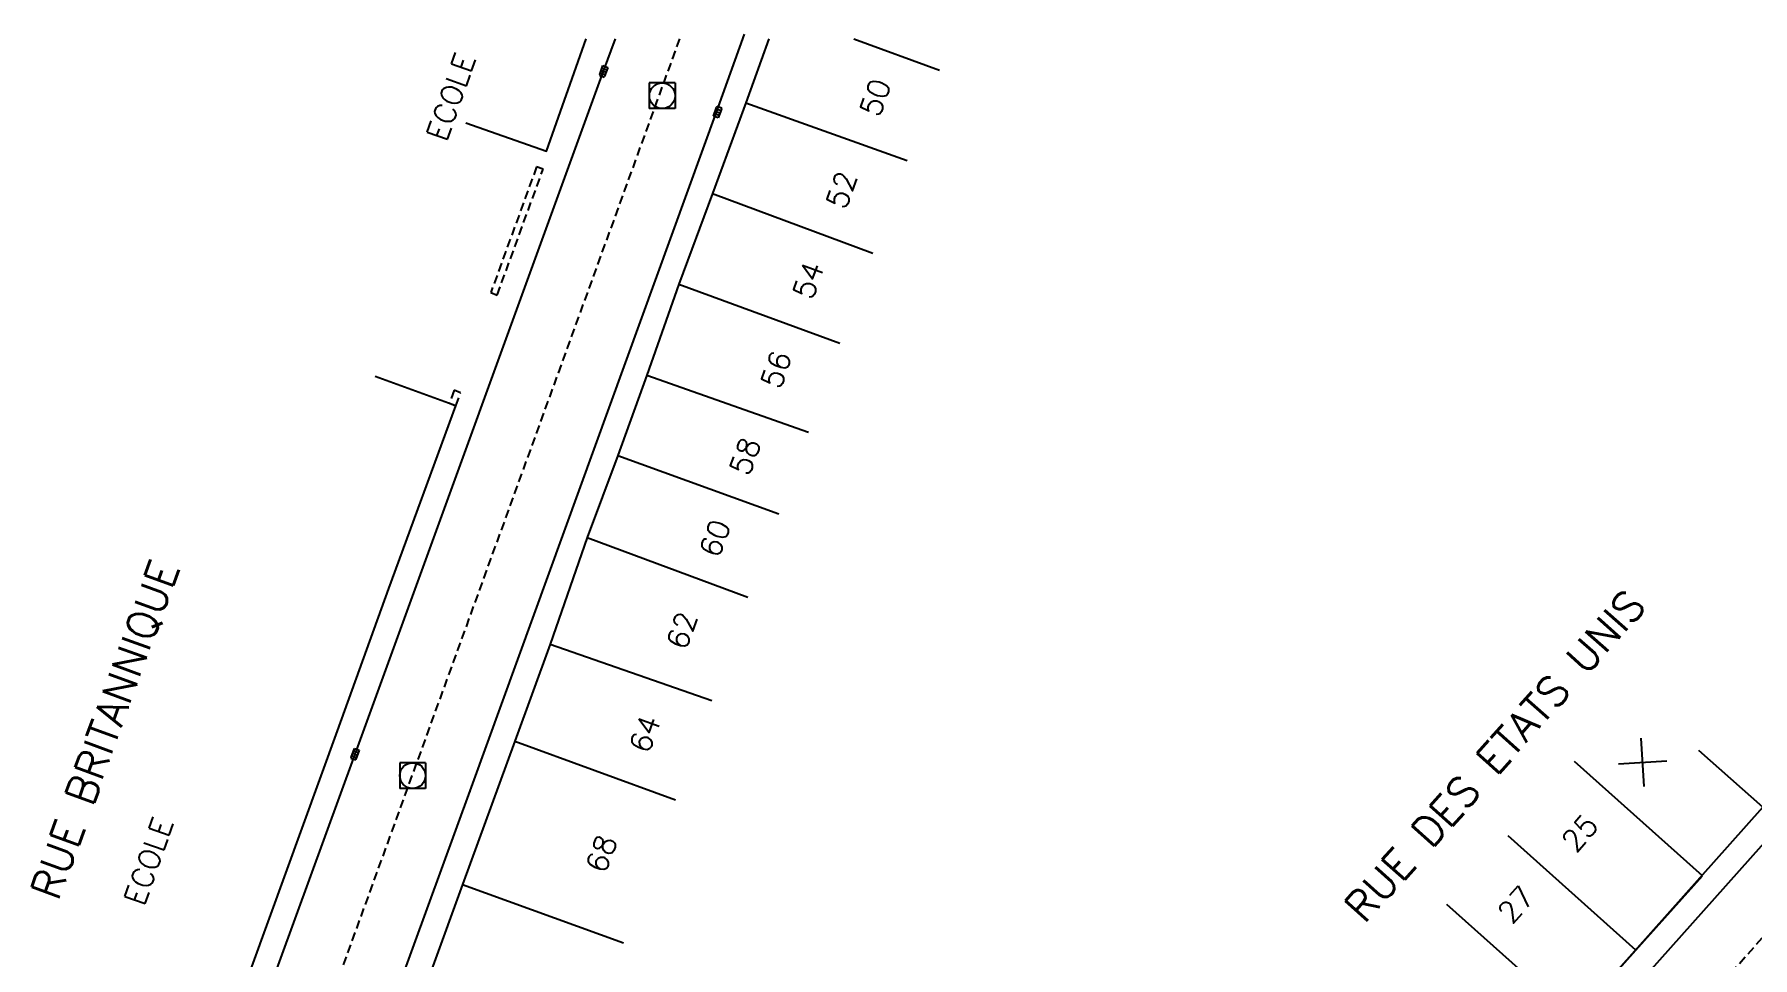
# Model space of a CAD drawing. Header units: millimetres. Extents: x 133000 to 134000, y 143000 to 144000.
# Drawn here: x 133341.5 to 133441.8, y 143946.4 to 144000.3 of the extents above; entities that cross this region are included whole.
import ezdxf
from ezdxf.enums import TextEntityAlignment as Align

# ---------------------------------------------------------------- set-up
doc = ezdxf.new("R2010")
doc.units = ezdxf.units.MM
doc.linetypes.add('DASHED', pattern=[0.75, 0.5, -0.25])
doc.layers.get('0').update_dxf_attribs({"linetype": 'CONTINUOUS'})
for name, color, linetype in [('W0001', 6, 'DASHED'), ('W0008', 7, 'CONTINUOUS'), ('W0100', 7, 'CONTINUOUS'), ('W0112', 1, 'DASHED'), ('W0400', 7, 'CONTINUOUS'), ('W0420', 7, 'CONTINUOUS'), ('W0984', 7, 'CONTINUOUS'), ('W0989', 7, 'CONTINUOUS'), ('W0991', 7, 'CONTINUOUS'), ('W1102', 7, 'CONTINUOUS')]:
    doc.layers.add(name, color=color, linetype=linetype)
doc.styles.get("Standard").update_dxf_attribs({"font": 'romans.shx', "width": 0.85})

# ---------------------------------------------------------------- blocks, each defined once
blk = doc.blocks.new('T420')
for p, q in [((0.75, 0.75), (-0.75, 0.75)), ((-0.75, 0.75), (-0.75, -0.75)), ((0.75, 0.75), (0.75, -0.75)), ((0.75, -0.75), (-0.75, -0.75))]:
    blk.add_line(p, q)
blk.add_ellipse((0, 0), major_axis=(-0.53, 0.53), ratio=1, start_param=3.926991, end_param=10.210176)
blk = doc.blocks.new('T400')
for p, q in [((-0.15, 0.3), (0.15, 0.3)), ((-0.15, -0.25), (-0.15, 0.3)), ((-0.15, 0.15), (0.15, 0.15)), ((-0.15, 0), (0.15, 0)), ((0.15, 0.3), (0.15, -0.25)), ((-0.15, -0.15), (0.15, -0.15)), ((-0.15, -0.25), (-0.15, -0.3)), ((-0.15, -0.3), (0.15, -0.3)), ((0.15, -0.3), (0.15, -0.25))]:
    blk.add_line(p, q)
blk = doc.blocks.new('t991o')
at = {"color": 0, "linetype": 'Continuous'}
for p, q in [((-1, 1), (1, -1)), ((-1, -1), (1, 1))]:
    blk.add_line(p, q, dxfattribs=at)

msp = doc.modelspace()

# ---------------------------------------------------------------- linework, layer by layer
at = {"layer": 'W0001'}
for points in [[(133379.17, 144000), (133349.19, 143917.47)], [(133389.32, 143888), (133432.56, 143936.53), (133446.22, 143951.83), (133461.69, 143969.3), (133489.04, 144000)]]:
    msp.add_lwpolyline(points, dxfattribs=at)
at = {"layer": 'W0008'}
msp.add_line((133366.99, 143956.05), (133366.99, 143956.05), dxfattribs=at)
for points in [[(133346.14, 143919.6), (133360.23, 143958.25), (133374.74, 143998.11), (133375.43, 144000)], [(133352.35, 143915.97), (133356.08, 143926.27), (133367.02, 143956.32), (133381.42, 143995.99), (133382.97, 144000.27)], [(133467.01, 143980.56), (133417.62, 143925.2), (133413.91, 143920.97)]]:
    msp.add_lwpolyline(points, dxfattribs=at)
at = {"layer": 'W0100'}
for points in [[(133384.38, 144000), (133383.05, 143996.27), (133381.09, 143990.98), (133379.14, 143985.69), (133377.27, 143980.38), (133375.57, 143975.68), (133373.79, 143970.9), (133371.62, 143964.67), (133369.55, 143959.02), (133366.51, 143950.64), (133363.11, 143941.33), (133361.4, 143936.43), (133366.12, 143934.78)], [(133366.69, 143995.1), (133371.4, 143993.44), (133373.72, 144000)], [(133338.51, 143917.52), (133343.2, 143915.8), (133351.92, 143939.48), (133351.93, 143939.47), (133353.24, 143942.97), (133353.18, 143943), (133359.2, 143959.61), (133362.21, 143967.93), (133366.11, 143978.58), (133361.41, 143980.3)], [(133419.2, 143929.1), (133442.41, 143955.15), (133438.68, 143958.47)], [(133415.48, 143932.4), (133419.22, 143929.08), (133427.1, 143937.95), (133431.44, 143942.82), (133435.01, 143946.81), (133438.89, 143951.15)]]:
    msp.add_lwpolyline(points, dxfattribs=at)
at = {"layer": 'W0112'}
for p, q in [((133371.21, 143992.4), (133370.83, 143992.54)), ((133368.53, 143985.05), (133371.21, 143992.4)), ((133366.39, 143979.35), (133366.02, 143979.49)), ((133366.11, 143978.59), (133366.39, 143979.35))]:
    msp.add_line(p, q, dxfattribs=at)
for points in [[(133370.83, 143992.54), (133368.15, 143985.19), (133368.53, 143985.05)], [(133366.02, 143979.49), (133365.74, 143978.73), (133366.11, 143978.59)]]:
    msp.add_lwpolyline(points, dxfattribs=at)
at = {"layer": 'W1102'}
for p, q in [((133389.34, 144000), (133394.35, 143998.18)), ((133383.05, 143996.27), (133392.47, 143992.91)), ((133381.09, 143990.98), (133390.46, 143987.5)), ((133379.14, 143985.69), (133388.53, 143982.24)), ((133377.27, 143980.38), (133386.7, 143977.05)), ((133375.57, 143975.68), (133384.97, 143972.27)), ((133373.79, 143970.9), (133383.16, 143967.42)), ((133371.62, 143964.67), (133381.06, 143961.38)), ((133369.55, 143959.02), (133378.94, 143955.58)), ((133438.89, 143951.15), (133431.43, 143957.82)), ((133435.01, 143946.81), (133427.55, 143953.48)), ((133366.51, 143950.64), (133375.9, 143947.23)), ((133431.44, 143942.82), (133423.97, 143949.47))]:
    msp.add_line(p, q, dxfattribs=at)

# ---------------------------------------------------------------- block references
at = {"layer": 'W0400'}
for p, rotation in [((133374.74, 143998.11), 339.9963098560624), ((133381.39, 143995.72), 160.0429021987727), ((133360.23, 143958.25), 339.9918421833563)]:
    msp.add_blockref('T400', p, dxfattribs=dict(at, rotation=rotation))
at = {"layer": 'W0420'}
for p in [(133378.16, 143996.68), (133363.59, 143957)]:
    msp.add_blockref('T420', p, dxfattribs=at)
at = {"layer": 'W0991', "rotation": 48.60899130257475}
msp.add_blockref('t991o', (133435.4, 143957.78), dxfattribs=at)

# ---------------------------------------------------------------- texts
at = {"layer": 'W0984'}
for p in [(133365.84, 143996.62), (133348.19, 143952.01)]:
    msp.add_text('ECOLE', height=1.25, rotation=70.5714, dxfattribs=at).set_placement(p, align=Align.MIDDLE)
at = {"layer": 'W0989'}
for s, rotation, p in [('RUE BRITANNIQUE', 70.0225, (133345.7, 143959.66)), ('RUE DES ETATS UNIS', 48.2672, (133426.77, 143958.15))]:
    msp.add_text(s, height=1.75, rotation=rotation, dxfattribs=at).set_placement(p, align=Align.MIDDLE)
at = {"layer": 'W0991'}
for s, height, rotation, p in [('50', 1.25, 70.3815, (133390.6, 143996.58)), ('52', 1.25, 69.6295, (133388.63, 143991.19)), ('54', 1.25, 69.8152, (133386.69, 143985.92)), ('56', 1.25, 70.5478, (133384.81, 143980.7)), ('58', 1.25, 70.0641, (133383, 143975.64)), ('60', 1.249, 69.6202, (133381.24, 143970.85)), ('62', 1.25, 70.7822, (133379.31, 143965.48)), ('64', 1.249, 69.8897, (133377.15, 143959.44)), ('25', 1.25, 48.1924, (133431.73, 143953.65)), ('68', 1.25, 70.0496, (133374.61, 143952.44)), ('27', 1.25, 48.1712, (133428, 143949.48))]:
    msp.add_text(s, height=height, rotation=rotation, dxfattribs=at).set_placement(p, align=Align.MIDDLE)

doc.saveas('drawing.dxf')
